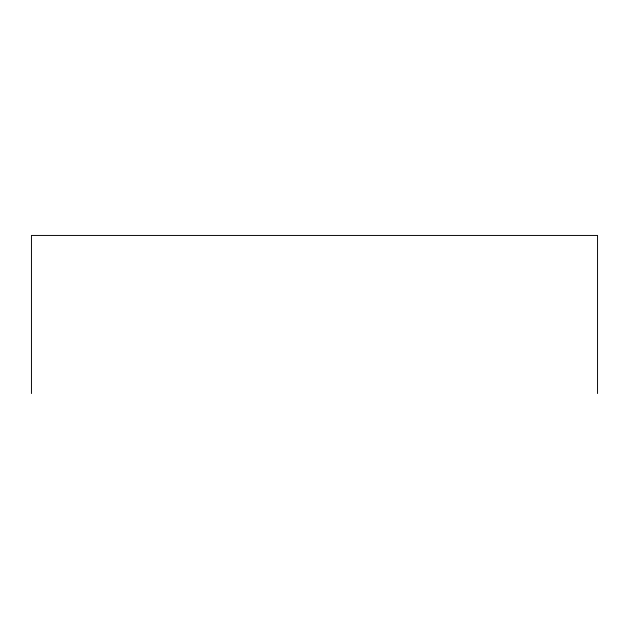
<?xml version="1.0" encoding="UTF-8"?>
<svg xmlns="http://www.w3.org/2000/svg" width="629" height="629" viewBox="0 0 629 629"><rect width="100%" height="100%" fill="white"/><g stroke="black" fill="none" stroke-linecap="round" stroke-linejoin="round"><path stroke-width="0.94" d="M597.55 393.557L597.55 235.443L31.45 235.443L31.45 393.557"/></g></svg>
